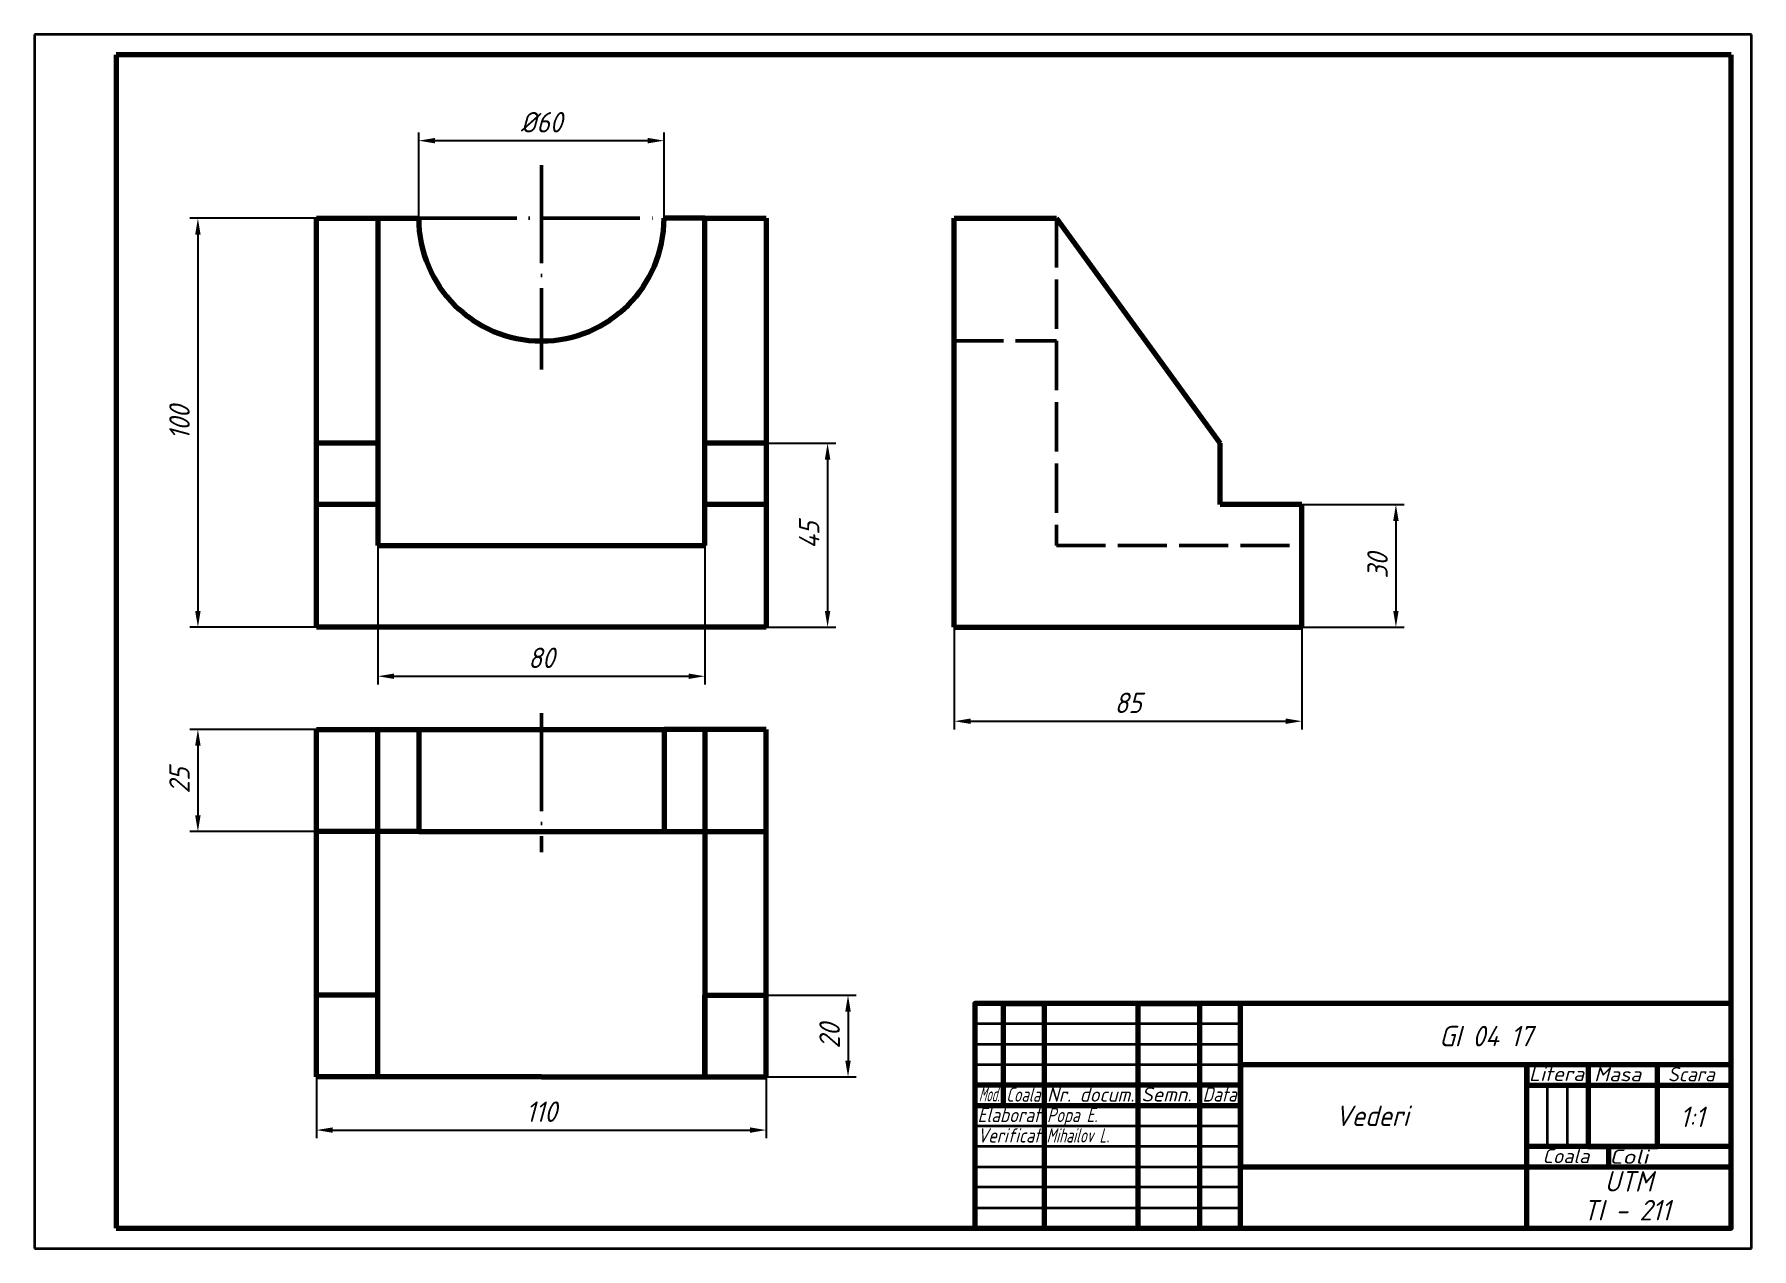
# Model space of a CAD drawing. Header units: millimetres. Extents: x 0 to 420, y 0 to 297.
import ezdxf
from ezdxf.enums import TextEntityAlignment as Align

# ---------------------------------------------------------------- set-up
doc = ezdxf.new("R2010")
doc.units = ezdxf.units.MM
doc.linetypes.add('ACAD_ISO02W100', pattern=[15, 12, -3])
doc.linetypes.add('ACAD_ISO04W100', pattern=[30, 24, -3, 0, -3])
doc.layers.get('0').update_dxf_attribs({"color": 211})
for name, color, linetype, lineweight in [('Axe', 10, 'ACAD_ISO04W100', 50), ('Contur', 214, 'Continuous', 70), ('Cote', 190, 'Continuous', 50), ('Invizibil', 240, 'ACAD_ISO02W100', 50), ('Subtire', 211, 'Continuous', 35), ('Text3.5', 241, 'Continuous', 35), ('Text5', 241, 'Continuous', 50), ('Text7', 241, 'Continuous', 70)]:
    doc.layers.add(name, color=color, linetype=linetype, lineweight=lineweight)
doc.styles.get("Standard").update_dxf_attribs({"font": 'isocp.shx', "oblique": 15})
doc.dimstyles.new('ISO-25', dxfattribs={"dimtxt": 5, "dimasz": 4, "dimexe": 2, "dimexo": 0, "dimgap": 2, "dimtad": 1, "dimtoh": 1, "dimdec": 0, "dimrnd": 0.0005, "dimtxsty": 'Standard', "dimcen": 2.5, "dimadec": 0, "dimazin": 0, "dimtfac": 1, "dimtdec": 0, "dimtmove": 0, "dimatfit": 3, "dimldrblk": 'DOTSMALL', "dimfxl": 1, "dimlwd": 25, "dimlwe": 25, "dimarcsym": 0})

# ---------------------------------------------------------------- blocks, each defined once
blk = doc.blocks.new('*D4')
at = {"layer": 'Cote', "color": 0, "lineweight": 25, "transparency": 16777216}
for p, q in [((69, 252), (38, 252)), ((40, 248), (40, 156)), ((69, 152), (38, 152))]:
    blk.add_line(p, q, dxfattribs=at)
at = {"layer": 'Cote', "color": 0, "transparency": 16777216}
for points in [[(39.33, 248), (40.67, 248), (40, 252)], [(39.33, 156), (40.67, 156), (40, 152)]]:
    blk.add_solid(points, dxfattribs=at)
at = {"layer": 'Defpoints', "color": 0, "transparency": 16777216}
for p in [(69, 252), (40, 152), (69, 152)]:
    blk.add_point(p, dxfattribs=at)
at = {"layer": 'Cote', "color": 0, "transparency": 16777216, "insert": (35.5, 202), "char_height": 5, "attachment_point": 5, "rotation": 90}
blk.add_mtext('100', dxfattribs=at)
blk = doc.blocks.new('_DotSmall')
at = {"color": 0, "linetype": 'ByBlock', "const_width": 0.5}
blk.add_lwpolyline([(-0.0625, 0, 1), (0.0625, 0, 1)], format="xyb", close=True, dxfattribs=at)
blk = doc.blocks.new('*D5')
at = {"layer": 'Cote', "color": 0, "lineweight": 25, "transparency": 16777216}
for p, q in [((179, 197), (196, 197)), ((194, 193), (194, 156)), ((179, 152), (196, 152))]:
    blk.add_line(p, q, dxfattribs=at)
at = {"layer": 'Cote', "color": 0, "transparency": 16777216}
for points in [[(193.33, 193), (194.67, 193), (194, 197)], [(193.33, 156), (194.67, 156), (194, 152)]]:
    blk.add_solid(points, dxfattribs=at)
at = {"layer": 'Defpoints', "color": 0, "transparency": 16777216}
for p in [(179, 197), (179, 152), (194, 152)]:
    blk.add_point(p, dxfattribs=at)
at = {"layer": 'Cote', "color": 0, "transparency": 16777216, "insert": (189.5, 174.5), "char_height": 5, "attachment_point": 5, "rotation": 90}
blk.add_mtext('45', dxfattribs=at)
blk = doc.blocks.new('*D6')
at = {"layer": 'Cote', "color": 0, "lineweight": 25, "transparency": 16777216}
for p, q in [((225, 152), (225, 127)), ((310, 152), (310, 127)), ((229, 129), (306, 129))]:
    blk.add_line(p, q, dxfattribs=at)
at = {"layer": 'Cote', "color": 0, "transparency": 16777216}
for points in [[(229, 129.67), (229, 128.33), (225, 129)], [(306, 129.67), (306, 128.33), (310, 129)]]:
    blk.add_solid(points, dxfattribs=at)
at = {"layer": 'Defpoints', "color": 0, "transparency": 16777216}
for p in [(225, 152), (310, 152), (310, 129)]:
    blk.add_point(p, dxfattribs=at)
at = {"layer": 'Cote', "color": 0, "transparency": 16777216, "insert": (267.5, 133.5), "char_height": 5, "attachment_point": 5}
blk.add_mtext('85', dxfattribs=at)
blk = doc.blocks.new('*D7')
at = {"layer": 'Cote', "color": 0, "lineweight": 25, "transparency": 16777216}
for p, q in [((69, 42), (69, 27)), ((179, 42), (179, 27)), ((73, 29), (175, 29))]:
    blk.add_line(p, q, dxfattribs=at)
at = {"layer": 'Cote', "color": 0, "transparency": 16777216}
for points in [[(73, 29.67), (73, 28.33), (69, 29)], [(175, 29.67), (175, 28.33), (179, 29)]]:
    blk.add_solid(points, dxfattribs=at)
at = {"layer": 'Defpoints', "color": 0, "transparency": 16777216}
for p in [(69, 42), (179, 42), (179, 29)]:
    blk.add_point(p, dxfattribs=at)
at = {"layer": 'Cote', "color": 0, "transparency": 16777216, "insert": (124, 33.5), "char_height": 5, "attachment_point": 5}
blk.add_mtext('110', dxfattribs=at)
blk = doc.blocks.new('*D8')
at = {"layer": 'Cote', "color": 0, "lineweight": 25, "transparency": 16777216}
for p, q in [((84, 172), (84, 138)), ((164, 172), (164, 138)), ((88, 140), (160, 140))]:
    blk.add_line(p, q, dxfattribs=at)
at = {"layer": 'Cote', "color": 0, "transparency": 16777216}
for points in [[(88, 140.67), (88, 139.33), (84, 140)], [(160, 140.67), (160, 139.33), (164, 140)]]:
    blk.add_solid(points, dxfattribs=at)
at = {"layer": 'Defpoints', "color": 0, "transparency": 16777216}
for p in [(84, 172), (164, 172), (164, 140)]:
    blk.add_point(p, dxfattribs=at)
at = {"layer": 'Cote', "color": 0, "transparency": 16777216, "insert": (124, 144.5), "char_height": 5, "attachment_point": 5}
blk.add_mtext('80', dxfattribs=at)
blk = doc.blocks.new('*D10')
at = {"layer": 'Cote', "color": 0, "lineweight": 25, "transparency": 16777216}
for p, q in [((69, 127), (38, 127)), ((40, 123), (40, 106)), ((69, 102), (38, 102))]:
    blk.add_line(p, q, dxfattribs=at)
at = {"layer": 'Cote', "color": 0, "transparency": 16777216}
for points in [[(39.33, 123), (40.67, 123), (40, 127)], [(39.33, 106), (40.67, 106), (40, 102)]]:
    blk.add_solid(points, dxfattribs=at)
at = {"layer": 'Defpoints', "color": 0, "transparency": 16777216}
for p in [(69, 127), (40, 102), (69, 102)]:
    blk.add_point(p, dxfattribs=at)
at = {"layer": 'Cote', "color": 0, "transparency": 16777216, "insert": (35.5, 114.5), "char_height": 5, "attachment_point": 5, "rotation": 90}
blk.add_mtext('25', dxfattribs=at)
blk = doc.blocks.new('*D11')
at = {"layer": 'Cote', "color": 0, "lineweight": 25, "transparency": 16777216}
for p, q in [((310, 182), (335, 182)), ((333, 178), (333, 156)), ((310, 152), (335, 152))]:
    blk.add_line(p, q, dxfattribs=at)
at = {"layer": 'Cote', "color": 0, "transparency": 16777216}
for points in [[(332.33, 178), (333.67, 178), (333, 182)], [(332.33, 156), (333.67, 156), (333, 152)]]:
    blk.add_solid(points, dxfattribs=at)
at = {"layer": 'Defpoints', "color": 0, "transparency": 16777216}
for p in [(310, 182), (310, 152), (333, 152)]:
    blk.add_point(p, dxfattribs=at)
at = {"layer": 'Cote', "color": 0, "transparency": 16777216, "insert": (328.5, 167), "char_height": 5, "attachment_point": 5, "rotation": 90}
blk.add_mtext('30', dxfattribs=at)
blk = doc.blocks.new('*D13')
at = {"layer": 'Cote', "color": 0, "lineweight": 25, "transparency": 16777216}
for p, q in [((179, 62), (201, 62)), ((199, 58), (199, 46)), ((179, 42), (201, 42))]:
    blk.add_line(p, q, dxfattribs=at)
at = {"layer": 'Cote', "color": 0, "transparency": 16777216}
for points in [[(198.33, 58), (199.67, 58), (199, 62)], [(198.33, 46), (199.67, 46), (199, 42)]]:
    blk.add_solid(points, dxfattribs=at)
at = {"layer": 'Defpoints', "color": 0, "transparency": 16777216}
for p in [(179, 62), (179, 42), (199, 42)]:
    blk.add_point(p, dxfattribs=at)
at = {"layer": 'Cote', "color": 0, "transparency": 16777216, "insert": (194.5, 52), "char_height": 5, "attachment_point": 5, "rotation": 90}
blk.add_mtext('20', dxfattribs=at)
blk = doc.blocks.new('*D12')
at = {"layer": 'Cote', "color": 0, "lineweight": 25, "transparency": 16777216}
for p, q in [((94, 252), (94, 273)), ((154, 252), (154, 273)), ((98, 271), (150, 271))]:
    blk.add_line(p, q, dxfattribs=at)
at = {"layer": 'Cote', "color": 0, "transparency": 16777216}
for points in [[(98, 271.67), (98, 270.33), (94, 271)], [(150, 271.67), (150, 270.33), (154, 271)]]:
    blk.add_solid(points, dxfattribs=at)
at = {"layer": 'Defpoints', "color": 0, "transparency": 16777216}
for p in [(154, 271), (94, 252), (154, 252)]:
    blk.add_point(p, dxfattribs=at)
at = {"layer": 'Cote', "color": 0, "transparency": 16777216, "insert": (124, 275.5), "char_height": 5, "attachment_point": 5}
blk.add_mtext('%%C60', dxfattribs=at)

msp = doc.modelspace()

# ---------------------------------------------------------------- linework, layer by layer
at = {"layer": 'Axe'}
for p, q in [((124, 265), (124, 215)), ((94, 252), (154, 252)), ((124, 131), (124, 97))]:
    msp.add_line(p, q, dxfattribs=at)
at = {"layer": 'Contur'}
for p, q in [((415, 292), (20, 292)), ((20, 292), (20, 5)), ((415, 5), (415, 292)), ((69, 152), (69, 252)), ((69, 252), (84, 252)), ((84, 252), (84, 172)), ((84, 252), (94, 252)), ((164, 252), (154, 252)), ((164, 172), (164, 252)), ((164, 252), (179, 252)), ((179, 252), (179, 152)), ((225, 152), (225, 252)), ((225, 252), (250, 252)), ((250, 252), (290, 197)), ((84, 197), (69, 197)), ((179, 197), (164, 197)), ((290, 182), (290, 197)), ((84, 182), (69, 182)), ((164, 182), (164, 182)), ((179, 182), (164, 182)), ((310, 182), (290, 182)), ((310, 152), (310, 182)), ((84, 172), (164, 172)), ((124, 152), (69, 152)), ((179, 152), (124, 152)), ((225, 152), (310, 152)), ((69, 42), (69, 127)), ((69, 127), (94, 127)), ((84, 62), (84, 127)), ((94, 127), (94, 102)), ((94, 127), (154, 127)), ((179, 127), (154, 127)), ((154, 127), (154, 102)), ((179, 127), (164, 127)), ((164, 127), (164, 42)), ((179, 42), (179, 127)), ((94, 102), (69, 102)), ((94, 102), (154, 102)), ((154, 102), (179, 102)), ((84, 62), (69, 62)), ((84, 42), (84, 62)), ((164, 42), (164, 62)), ((164, 62), (179, 62)), ((237, 60), (247, 60)), ((237, 35), (237, 60)), ((237, 60), (247, 60)), ((247, 60), (247, 5)), ((270, 5), (270, 60)), ((270, 60), (285, 60)), ((285, 60), (285, 5)), ((295, 5), (295, 60)), ((124, 42), (69, 42)), ((124, 42), (179, 42)), ((415, 45), (295, 45)), ((295, 45), (295, 20)), ((365, 5), (365, 45)), ((365, 45), (365, 40)), ((380, 45), (380, 25)), ((397, 25), (397, 45)), ((295, 40), (230, 40)), ((295, 35), (295, 40)), ((365, 40), (415, 40)), ((230, 35), (295, 35)), ((415, 25), (365, 25)), ((380, 25), (397, 25)), ((385, 25), (385, 20)), ((415, 20), (415, 25)), ((295, 20), (415, 20)), ((20, 5), (230, 5)), ((230, 5), (415, 5)), ((247, 5), (270, 5)), ((247, 5), (270, 5)), ((285, 5), (295, 5))]:
    msp.add_line(p, q, dxfattribs=at)
msp.add_lwpolyline([(230, 5), (415, 5), (415, 60), (230, 60)], close=True, dxfattribs=at)
msp.add_arc((124, 252), 30, 180, 0, dxfattribs=at)
at = {"layer": 'Invizibil'}
for p, q in [((250, 252), (250, 172)), ((225, 222), (250, 222)), ((250, 172), (310, 172))]:
    msp.add_line(p, q, dxfattribs=at)
at = {"layer": 'Subtire'}
for p, q in [((420, 297), (0, 297)), ((0, 297), (0, 0)), ((420, 0), (420, 297)), ((295, 55), (230, 55)), ((295, 50), (295, 55)), ((230, 45), (230, 50)), ((230, 50), (295, 50)), ((295, 45), (230, 45)), ((370, 40), (370, 25)), ((375, 25), (375, 40)), ((230, 25), (230, 30)), ((230, 30), (295, 30)), ((295, 25), (230, 25)), ((295, 20), (295, 25)), ((370, 25), (375, 25)), ((415, 20), (415, 25)), ((230, 15), (230, 20)), ((230, 20), (295, 20)), ((295, 15), (230, 15)), ((295, 10), (295, 15)), ((230, 10), (295, 10)), ((247, 5), (270, 5)), ((285, 5), (295, 5)), ((0, 0), (420, 0))]:
    msp.add_line(p, q, dxfattribs=at)

# ---------------------------------------------------------------- texts
at = {"layer": 'Text3.5', "oblique": 15}
for s, width, p, p2 in [('Litera', 1.102948, (365.54, 41.02), (379, 41.02)), ('Masa', 1.133267, (381.49, 40.93), (392.95, 40.93)), ('Scara', 0.996188, (399.49, 40.93), (410.95, 40.93)), ('Mod.', 0.58309, (231, 36), (236, 36)), ('Coala', 0.770148, (237.68, 35.95), (246, 35.95)), ('Nr. docum.', 1.041222, (247.68, 35.95), (269, 35.95)), ('Semn.', 1.079728, (270.72, 35.99), (283, 35.99)), ('Data', 0.884828, (285.72, 35.99), (294.04, 35.99)), ('Elaborat', 0.884215, (230.68, 30.95), (246, 30.95)), ('Popa E.', 0.848126, (247.68, 30.95), (260, 30.95)), ('Verificat', 0.849876, (230.68, 25.95), (246, 25.95)), ('Mihailov L.', 0.735607, (247.54, 25.95), (262.86, 25.95)), ('Coala', 1.060745, (368.83, 20.91), (380.28, 20.91)), ('Coli', 1.393517, (385.2, 20.74), (394.71, 20.74))]:
    msp.add_text(s, height=3.5, dxfattribs=dict(at, width=width)).set_placement(p, p2, align=Align.FIT)
at = {"layer": 'Text5', "oblique": 15}
for s, p in [('1:1', (405.43, 32.25)), ('UTM', (389.92, 16.47)), ('TI - 211', (389.45, 9.42))]:
    msp.add_text(s, height=5, dxfattribs=at).set_placement(p, align=Align.MIDDLE)
at = {"layer": 'Text7', "oblique": 15}
for s, p in [('GI 04 17', (355, 52)), ('Vederi', (327.13, 32.51))]:
    msp.add_text(s, height=5, dxfattribs=at).set_placement(p, align=Align.MIDDLE)

# ---------------------------------------------------------------- dimensions: what is measured, and where the dimension line sits
at = {"layer": 'Cote'}
dim = msp.add_linear_dim(base=(154, 271), p1=(94, 252), p2=(154, 252), text='%%C<>', dimstyle='ISO-25', dxfattribs=at)
dim.commit()
dim.dimension.update_dxf_attribs({"geometry": '*D12', "text_midpoint": (124, 275.5)})
for base, p1, p2, picture, middle in [((40, 152), (69, 252), (69, 152), '*D4', (35.5, 202)), ((194, 152), (179, 197), (179, 152), '*D5', (189.5, 174.5)), ((333, 152), (310, 182), (310, 152), '*D11', (328.5, 167)), ((40, 102), (69, 127), (69, 102), '*D10', (35.5, 114.5)), ((199, 42), (179, 62), (179, 42), '*D13', (194.5, 52))]:
    dim = msp.add_linear_dim(base=base, p1=p1, p2=p2, angle=90, dimstyle='ISO-25', dxfattribs=at)
    dim.commit()
    dim.dimension.update_dxf_attribs({"geometry": picture, "text_midpoint": middle})
for base, p1, p2, picture, middle in [((164, 140), (84, 172), (164, 172), '*D8', (124, 144.5)), ((310, 129), (225, 152), (310, 152), '*D6', (267.5, 133.5)), ((179, 29), (69, 42), (179, 42), '*D7', (124, 33.5))]:
    dim = msp.add_linear_dim(base=base, p1=p1, p2=p2, dimstyle='ISO-25', dxfattribs=at)
    dim.commit()
    dim.dimension.update_dxf_attribs({"geometry": picture, "text_midpoint": middle})

doc.saveas('drawing.dxf')
